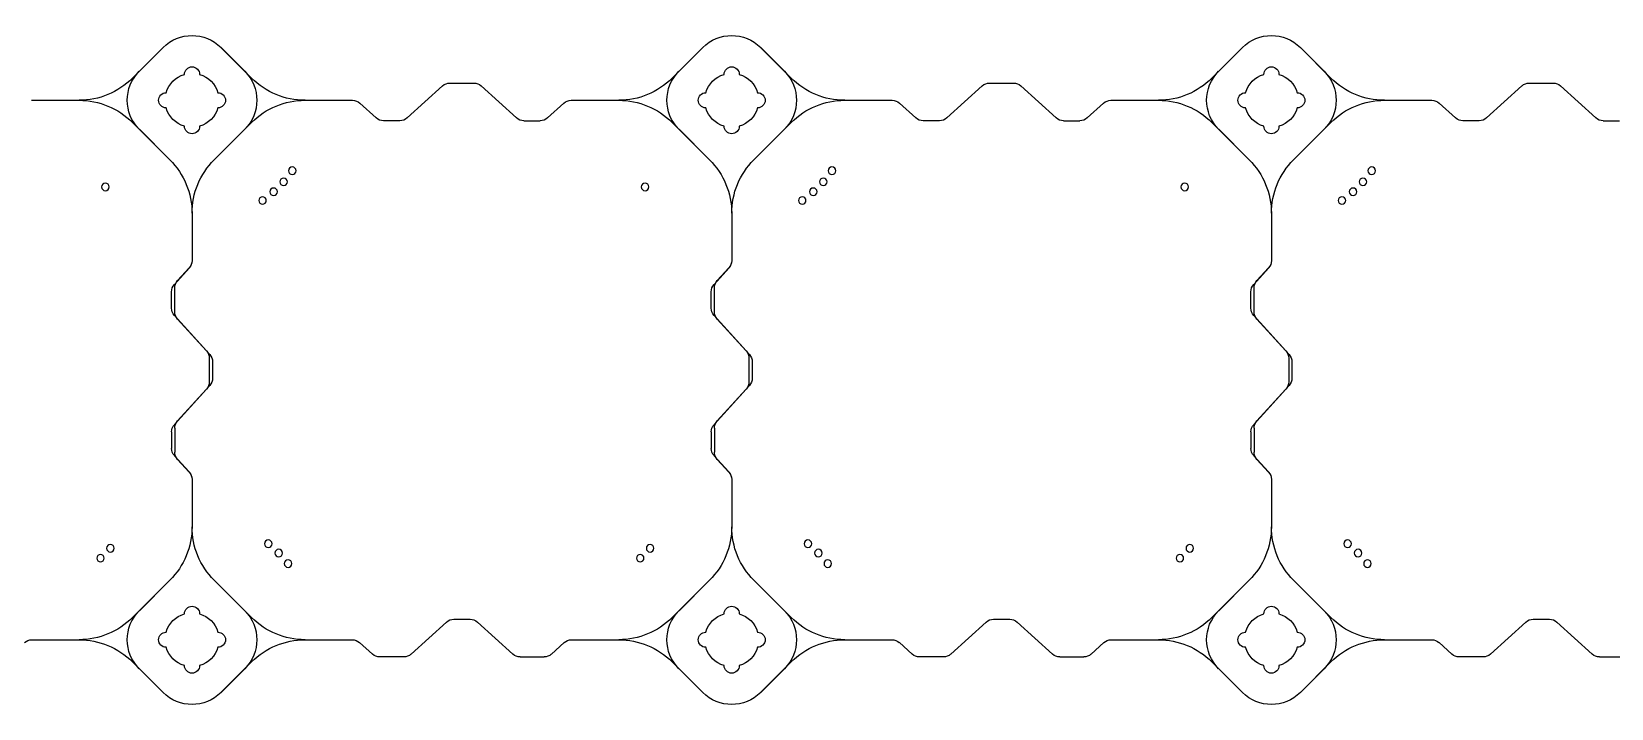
# Model space of a CAD drawing. Header units: millimetres. Extents: x -1612139 to -1260738, y 1141106 to 1536160.
# Drawn here: x -1311362 to -1309898, y 1185867 to 1186495 of the extents above; entities that cross this region are included whole.
import ezdxf

# ---------------------------------------------------------------- set-up
doc = ezdxf.new("R2010")
doc.units = ezdxf.units.MM
doc.header["$LTSCALE"] = 10
doc.layers.get('0').update_dxf_attribs({"linetype": 'CONTINUOUS'})
doc.layers.add('W-FLOAT_BOWL浮筒', color=253, linetype='CONTINUOUS')

# ---------------------------------------------------------------- blocks, each defined once
blk = doc.blocks.new('橙色')
at = {"layer": 'W-FLOAT_BOWL浮筒', "color": 30}
for p, q in [((2973.2, 548.8), (2944.8, 520.5)), ((2951.2, 526.9), (2973.1, 548.8)), ((3026.8, 548.8), (3055.2, 520.5)), ((3026.9, 548.8), (3048.8, 526.9)), ((3473.2, 548.8), (3444.8, 520.5)), ((3451.2, 526.9), (3473.1, 548.8)), ((3526.8, 548.8), (3555.2, 520.5)), ((3526.9, 548.8), (3548.8, 526.9)), ((3973.2, 548.8), (3944.8, 520.5)), ((3951.2, 526.9), (3973.1, 548.8)), ((4026.8, 548.8), (4055.2, 520.5)), ((4026.9, 548.8), (4048.8, 526.9)), ((3167.1, 513.4), (3155.3, 502.6)), ((3196.1, 516), (3173.9, 516)), ((3202.9, 513.4), (3235.6, 483.6)), ((3297.1, 513.4), (3264.4, 483.6)), ((3303.9, 516), (3326.1, 516)), ((3332.9, 513.4), (3344.7, 502.6)), ((3667.1, 513.4), (3655.3, 502.6)), ((3696.1, 516), (3673.9, 516)), ((3702.9, 513.4), (3735.6, 483.6)), ((3797.1, 513.4), (3764.4, 483.6)), ((3803.9, 516), (3826.1, 516)), ((3832.9, 513.4), (3844.7, 502.6)), ((4167.1, 513.4), (4155.3, 502.6)), ((4196.1, 516), (4173.9, 516)), ((4202.9, 513.4), (4235.6, 483.6)), ((4297.1, 513.4), (4264.4, 483.6)), ((4303.9, 516), (4326.1, 516)), ((2851.5, 500), (2895.3, 500)), ((3104.6, 500), (3148.5, 500)), ((3351.5, 500), (3395.3, 500)), ((3604.6, 500), (3648.5, 500)), ((3851.5, 500), (3895.3, 500)), ((4104.6, 500), (4148.5, 500)), ((2979.5, 444.8), (2944.8, 479.5)), ((2951.2, 473.2), (2979.5, 444.8)), ((3020.5, 444.8), (3055.2, 479.5)), ((3048.8, 473.2), (3020.5, 444.8)), ((3242.4, 481), (3257.6, 481)), ((3479.5, 444.8), (3444.8, 479.5)), ((3451.2, 473.2), (3479.5, 444.8)), ((3520.5, 444.8), (3555.2, 479.5)), ((3548.8, 473.2), (3520.5, 444.8)), ((3742.4, 481), (3757.6, 481)), ((3979.5, 444.8), (3944.8, 479.5)), ((3951.2, 473.2), (3979.5, 444.8)), ((4020.5, 444.8), (4055.2, 479.5)), ((4048.8, 473.2), (4020.5, 444.8)), ((4242.4, 481), (4257.6, 481)), ((3000, 351.3), (3000, 395.4)), ((3000, 351.5), (3000, 395.4)), ((3500, 351.3), (3500, 395.4)), ((3500, 351.5), (3500, 395.4)), ((4000, 351.3), (4000, 395.4)), ((4000, 351.5), (4000, 395.4)), ((2983.6, 329.4), (2997.4, 344.5)), ((2986.6, 332.9), (2997.4, 344.7)), ((3483.6, 329.4), (3497.4, 344.5)), ((3486.6, 332.9), (3497.4, 344.7)), ((3983.6, 329.4), (3997.4, 344.5)), ((3986.6, 332.9), (3997.4, 344.7)), ((2981, 307.4), (2981, 322.6)), ((2984, 303.9), (2984, 326.1)), ((3481, 307.4), (3481, 322.6)), ((3484, 303.9), (3484, 326.1)), ((3981, 307.4), (3981, 322.6)), ((3984, 303.9), (3984, 326.1)), ((2983.6, 300.6), (3013.4, 267.9)), ((2986.6, 297.1), (3016.4, 264.4)), ((3483.6, 300.6), (3513.4, 267.9)), ((3486.6, 297.1), (3516.4, 264.4)), ((3983.6, 300.6), (4013.4, 267.9)), ((3986.6, 297.1), (4016.4, 264.4)), ((3016, 238.9), (3016, 261.1)), ((3019, 242.4), (3019, 257.6)), ((3516, 238.9), (3516, 261.1)), ((3519, 242.4), (3519, 257.6)), ((4016, 238.9), (4016, 261.1)), ((4019, 242.4), (4019, 257.6)), ((2986.6, 202.9), (3016.4, 235.6)), ((3486.6, 202.9), (3516.4, 235.6)), ((3986.6, 202.9), (4016.4, 235.6)), ((2983.6, 199.4), (3013.4, 232.1)), ((3483.6, 199.4), (3513.4, 232.1)), ((3983.6, 199.4), (4013.4, 232.1)), ((2981, 192.6), (2981, 177.4)), ((2984, 196.1), (2984, 173.9)), ((3481, 192.6), (3481, 177.4)), ((3484, 196.1), (3484, 173.9)), ((3981, 192.6), (3981, 177.4)), ((3984, 196.1), (3984, 173.9)), ((2983.6, 170.6), (2997.4, 155.5)), ((2986.6, 167.1), (2997.4, 155.3)), ((3483.6, 170.6), (3497.4, 155.5)), ((3486.6, 167.1), (3497.4, 155.3)), ((3983.6, 170.6), (3997.4, 155.5)), ((3986.6, 167.1), (3997.4, 155.3)), ((3000, 104.7), (3000, 148.7)), ((3000, 104.7), (3000, 148.5)), ((3500, 104.7), (3500, 148.7)), ((3500, 104.7), (3500, 148.5)), ((4000, 104.7), (4000, 148.7)), ((4000, 104.7), (4000, 148.5)), ((2944.8, 20.5), (2979.5, 55.2)), ((2951.2, 26.8), (2979.5, 55.2)), ((3048.8, 26.8), (3020.5, 55.2)), ((3055.2, 20.5), (3020.5, 55.2)), ((3444.8, 20.5), (3479.5, 55.2)), ((3451.2, 26.8), (3479.5, 55.2)), ((3548.8, 26.8), (3520.5, 55.2)), ((3555.2, 20.5), (3520.5, 55.2)), ((3944.8, 20.5), (3979.5, 55.2)), ((3951.2, 26.8), (3979.5, 55.2)), ((4048.8, 26.8), (4020.5, 55.2)), ((4055.2, 20.5), (4020.5, 55.2)), ((3170.6, 16.4), (3155.5, 2.6)), ((3192.6, 19), (3177.4, 19)), ((3199.4, 16.4), (3232.1, -13.4)), ((3300.6, 16.4), (3267.9, -13.4)), ((3307.4, 19), (3322.6, 19)), ((3329.4, 16.4), (3344.5, 2.6)), ((3670.6, 16.4), (3655.5, 2.6)), ((3692.6, 19), (3677.4, 19)), ((3699.4, 16.4), (3732.1, -13.4)), ((3800.6, 16.4), (3767.9, -13.4)), ((3807.4, 19), (3822.6, 19)), ((3829.4, 16.4), (3844.5, 2.6)), ((4170.6, 16.4), (4155.5, 2.6)), ((4192.6, 19), (4177.4, 19)), ((4199.4, 16.4), (4232.1, -13.4)), ((4300.6, 16.4), (4267.9, -13.4)), ((4307.4, 19), (4322.6, 19)), ((2851.3, 0), (2895.3, 0)), ((3104.6, 0), (3148.7, 0)), ((3351.3, 0), (3395.3, 0)), ((3604.6, 0), (3648.7, 0)), ((3851.3, 0), (3895.3, 0)), ((4104.6, 0), (4148.7, 0)), ((2973.2, -48.8), (2944.8, -20.5)), ((2973.1, -48.8), (2951.2, -26.9)), ((3026.8, -48.8), (3055.2, -20.5)), ((3048.8, -26.9), (3026.9, -48.8)), ((3238.9, -16), (3261.1, -16)), ((3473.2, -48.8), (3444.8, -20.5)), ((3473.1, -48.8), (3451.2, -26.9)), ((3526.8, -48.8), (3555.2, -20.5)), ((3548.8, -26.9), (3526.9, -48.8)), ((3738.9, -16), (3761.1, -16)), ((3973.2, -48.8), (3944.8, -20.5)), ((3973.1, -48.8), (3951.2, -26.9)), ((4026.8, -48.8), (4055.2, -20.5)), ((4048.8, -26.9), (4026.9, -48.8)), ((4238.9, -16), (4261.1, -16))]:
    blk.add_line(p, q, dxfattribs=at)
for centre in [(2915.2, 424.4), (3089, 429.4), (3415.2, 424.4), (3589, 429.4), (3915.2, 424.4), (4089, 429.4), (2924.4, 415.2), (3070.6, 411), (3080.3, 419.7), (3424.4, 415.2), (3570.6, 411), (3580.3, 419.7), (3924.4, 415.2), (4070.6, 411), (4080.3, 419.7), (3065.3, 92.9), (3075.6, 84.8), (3565.3, 92.9), (3575.6, 84.8), (4065.3, 92.9), (4075.6, 84.8), (2919.7, 80.3), (3084.8, 75.6), (3419.7, 80.3), (3584.8, 75.6), (3919.7, 80.3), (4084.8, 75.6), (3092.9, 65.3), (3592.9, 65.3), (4092.9, 65.3)]:
    blk.add_circle(centre, 3.5, dxfattribs=at)
for centre, radius, start, end in [((3000, 522), 38, 45, 135), ((3000, 522), 38, 45, 135), ((3500, 522), 38, 45, 135), ((3500, 522), 38, 45, 135), ((4000, 522), 38, 45, 135), ((4000, 522), 38, 45, 135), ((3000, 524), 7, 0, 180), ((3000, 524), 7, 0, 180), ((3500, 524), 7, 0, 180), ((3500, 524), 7, 0, 180), ((4000, 524), 7, 0, 180), ((4000, 524), 7, 0, 180), ((2895.3, 570), 70, 270, 315), ((2978, 500), 38, 135, 225), ((3000, 500), 25, 106.2602, 163.7398), ((3000, 500), 25, 106.2602, 163.7398), ((3000, 500), 25, 16.2602, 73.7398), ((3000, 500), 25, 16.2602, 73.7398), ((3022, 500), 38, 315, 45), ((3104.7, 570), 70, 225, 270), ((3173.9, 506), 10, 90, 132.2737), ((3196.1, 506), 10, 47.7263, 90), ((3303.9, 506), 10, 90, 132.2737), ((3326.1, 506), 10, 47.7263, 90), ((3395.3, 570), 70, 270, 315), ((3478, 500), 38, 135, 225), ((3500, 500), 25, 106.2602, 163.7398), ((3500, 500), 25, 106.2602, 163.7398), ((3500, 500), 25, 16.2602, 73.7398), ((3500, 500), 25, 16.2602, 73.7398), ((3522, 500), 38, 315, 45), ((3604.7, 570), 70, 225, 270), ((3673.9, 506), 10, 90, 132.2737), ((3696.1, 506), 10, 47.7263, 90), ((3803.9, 506), 10, 90, 132.2737), ((3826.1, 506), 10, 47.7263, 90), ((3895.3, 570), 70, 270, 315), ((3978, 500), 38, 135, 225), ((4000, 500), 25, 106.2602, 163.7398), ((4000, 500), 25, 106.2602, 163.7398), ((4000, 500), 25, 16.2602, 73.7398), ((4000, 500), 25, 16.2602, 73.7398), ((4022, 500), 38, 315, 45), ((4104.7, 570), 70, 225, 270), ((4173.9, 506), 10, 90, 132.2737), ((4196.1, 506), 10, 47.7263, 90), ((4303.9, 506), 10, 90, 132.2737), ((2851.5, 510), 10, 227.7263, 270), ((2895.3, 430), 70, 45, 90), ((2976, 500), 7, 90, 270), ((2976, 500), 7, 90, 270), ((3024, 500), 7, 270, 90), ((3024, 500), 7, 270, 90), ((3104.7, 430), 70, 90, 135), ((3148.5, 510), 10, 270, 312.2737), ((3351.5, 510), 10, 227.7263, 270), ((3395.3, 430), 70, 45, 90), ((3476, 500), 7, 90, 270), ((3476, 500), 7, 90, 270), ((3524, 500), 7, 270, 90), ((3524, 500), 7, 270, 90), ((3604.7, 430), 70, 90, 135), ((3648.5, 510), 10, 270, 312.2737), ((3851.5, 510), 10, 227.7263, 270), ((3895.3, 430), 70, 45, 90), ((3976, 500), 7, 90, 270), ((3976, 500), 7, 90, 270), ((4024, 500), 7, 270, 90), ((4024, 500), 7, 270, 90), ((4104.7, 430), 70, 90, 135), ((4148.5, 510), 10, 270, 312.2737), ((3000, 500), 25, 196.2602, 253.7398), ((3000, 500), 25, 196.2602, 253.7398), ((3000, 500), 25, 286.2602, 343.7398), ((3000, 500), 25, 286.2602, 343.7398), ((3242.4, 491), 10, 227.7263, 270), ((3257.6, 491), 10, 270, 312.2737), ((3500, 500), 25, 196.2602, 253.7398), ((3500, 500), 25, 196.2602, 253.7398), ((3500, 500), 25, 286.2602, 343.7398), ((3500, 500), 25, 286.2602, 343.7398), ((3742.4, 491), 10, 227.7263, 270), ((3757.6, 491), 10, 270, 312.2737), ((4000, 500), 25, 196.2602, 253.7398), ((4000, 500), 25, 196.2602, 253.7398), ((4000, 500), 25, 286.2602, 343.7398), ((4000, 500), 25, 286.2602, 343.7398), ((4242.4, 491), 10, 227.7263, 270), ((4257.6, 491), 10, 270, 312.2737), ((3000, 476), 7, 180, 0), ((3000, 476), 7, 180, 0), ((3500, 476), 7, 180, 0), ((3500, 476), 7, 180, 0), ((4000, 476), 7, 180, 0), ((4000, 476), 7, 180, 0), ((2930, 395.3), 70, 0, 45), ((2930, 395.3), 70, 0, 45), ((3070, 395.3), 70, 135, 180), ((3070, 395.3), 70, 135, 180), ((3430, 395.3), 70, 0, 45), ((3430, 395.3), 70, 0, 45), ((3570, 395.3), 70, 135, 180), ((3570, 395.3), 70, 135, 180), ((3930, 395.3), 70, 0, 45), ((3930, 395.3), 70, 0, 45), ((4070, 395.3), 70, 135, 180), ((4070, 395.3), 70, 135, 180), ((2990, 351.5), 10, 317.7263, 0), ((3490, 351.5), 10, 317.7263, 0), ((3990, 351.5), 10, 317.7263, 0), ((2990, 351.3), 10, 317.7263, 0), ((3490, 351.3), 10, 317.7263, 0), ((3990, 351.3), 10, 317.7263, 0), ((2991, 322.6), 10, 137.7263, 180), ((2994, 326.1), 10, 137.7263, 180), ((3491, 322.6), 10, 137.7263, 180), ((3494, 326.1), 10, 137.7263, 180), ((3991, 322.6), 10, 137.7263, 180), ((3994, 326.1), 10, 137.7263, 180), ((2991, 307.4), 10, 180, 222.2737), ((3491, 307.4), 10, 180, 222.2737), ((3991, 307.4), 10, 180, 222.2737), ((2994, 303.9), 10, 180, 222.2737), ((3494, 303.9), 10, 180, 222.2737), ((3994, 303.9), 10, 180, 222.2737), ((3006, 261.1), 10, 0, 42.2737), ((3009, 257.6), 10, 0, 42.2737), ((3506, 261.1), 10, 0, 42.2737), ((3509, 257.6), 10, 0, 42.2737), ((4006, 261.1), 10, 0, 42.2737), ((4009, 257.6), 10, 0, 42.2737), ((3006, 238.9), 10, 317.7263, 0), ((3009, 242.4), 10, 317.7263, 0), ((3506, 238.9), 10, 317.7263, 0), ((3509, 242.4), 10, 317.7263, 0), ((4006, 238.9), 10, 317.7263, 0), ((4009, 242.4), 10, 317.7263, 0), ((2991, 192.6), 10, 137.7263, 180), ((2994, 196.1), 10, 137.7263, 180), ((3491, 192.6), 10, 137.7263, 180), ((3494, 196.1), 10, 137.7263, 180), ((3991, 192.6), 10, 137.7263, 180), ((3994, 196.1), 10, 137.7263, 180), ((2991, 177.4), 10, 180, 222.2737), ((3491, 177.4), 10, 180, 222.2737), ((3991, 177.4), 10, 180, 222.2737), ((2994, 173.9), 10, 180, 222.2737), ((3494, 173.9), 10, 180, 222.2737), ((3994, 173.9), 10, 180, 222.2737), ((2990, 148.7), 10, 0, 42.2737), ((2990, 148.5), 10, 0, 42.2737), ((3490, 148.7), 10, 0, 42.2737), ((3490, 148.5), 10, 0, 42.2737), ((3990, 148.7), 10, 0, 42.2737), ((3990, 148.5), 10, 0, 42.2737), ((2930, 104.7), 70, 315, 0), ((2930, 104.7), 70, 315, 0), ((3070, 104.7), 70, 180, 225), ((3070, 104.7), 70, 180, 225), ((3430, 104.7), 70, 315, 0), ((3430, 104.7), 70, 315, 0), ((3570, 104.7), 70, 180, 225), ((3570, 104.7), 70, 180, 225), ((3930, 104.7), 70, 315, 0), ((3930, 104.7), 70, 315, 0), ((4070, 104.7), 70, 180, 225), ((4070, 104.7), 70, 180, 225), ((3000, 24), 7, 0, 180), ((3000, 24), 7, 0, 180), ((3500, 24), 7, 0, 180), ((3500, 24), 7, 0, 180), ((4000, 24), 7, 0, 180), ((4000, 24), 7, 0, 180), ((2895.3, 70), 70, 270, 315), ((2978, 0), 38, 135, 225), ((3000, 0), 25, 106.2602, 163.7398), ((3000, 0), 25, 106.2602, 163.7398), ((3000, 0), 25, 16.2602, 73.7398), ((3000, 0), 25, 16.2602, 73.7398), ((3022, 0), 38, 315, 45), ((3104.7, 70), 70, 225, 270), ((3177.4, 9), 10, 90, 132.2737), ((3192.6, 9), 10, 47.7263, 90), ((3307.4, 9), 10, 90, 132.2737), ((3322.6, 9), 10, 47.7263, 90), ((3395.3, 70), 70, 270, 315), ((3478, 0), 38, 135, 225), ((3500, 0), 25, 106.2602, 163.7398), ((3500, 0), 25, 106.2602, 163.7398), ((3500, 0), 25, 16.2602, 73.7398), ((3500, 0), 25, 16.2602, 73.7398), ((3522, 0), 38, 315, 45), ((3604.7, 70), 70, 225, 270), ((3677.4, 9), 10, 90, 132.2737), ((3692.6, 9), 10, 47.7263, 90), ((3807.4, 9), 10, 90, 132.2737), ((3822.6, 9), 10, 47.7263, 90), ((3895.3, 70), 70, 270, 315), ((3978, 0), 38, 135, 225), ((4000, 0), 25, 106.2602, 163.7398), ((4000, 0), 25, 106.2602, 163.7398), ((4000, 0), 25, 16.2602, 73.7398), ((4000, 0), 25, 16.2602, 73.7398), ((4022, 0), 38, 315, 45), ((4104.7, 70), 70, 225, 270), ((4177.4, 9), 10, 90, 132.2737), ((4192.6, 9), 10, 47.7263, 90), ((4307.4, 9), 10, 90, 132.2737), ((2895.3, -70), 70, 45, 90), ((2976, 0), 7, 90, 270), ((2976, 0), 7, 90, 270), ((3024, 0), 7, 270, 90), ((3024, 0), 7, 270, 90), ((3104.7, -70), 70, 90, 135), ((3148.7, 10), 10, 270, 312.2737), ((3351.3, 10), 10, 227.7263, 270), ((3395.3, -70), 70, 45, 90), ((3476, 0), 7, 90, 270), ((3476, 0), 7, 90, 270), ((3524, 0), 7, 270, 90), ((3524, 0), 7, 270, 90), ((3604.7, -70), 70, 90, 135), ((3648.7, 10), 10, 270, 312.2737), ((3851.3, 10), 10, 227.7263, 270), ((3895.3, -70), 70, 45, 90), ((3976, 0), 7, 90, 270), ((3976, 0), 7, 90, 270), ((4024, 0), 7, 270, 90), ((4024, 0), 7, 270, 90), ((4104.7, -70), 70, 90, 135), ((4148.7, 10), 10, 270, 312.2737), ((3000, 0), 25, 196.2602, 253.7398), ((3000, 0), 25, 196.2602, 253.7398), ((3000, 0), 25, 286.2602, 343.7398), ((3000, 0), 25, 286.2602, 343.7398), ((3238.9, -6), 10, 227.7263, 270), ((3261.1, -6), 10, 270, 312.2737), ((3500, 0), 25, 196.2602, 253.7398), ((3500, 0), 25, 196.2602, 253.7398), ((3500, 0), 25, 286.2602, 343.7398), ((3500, 0), 25, 286.2602, 343.7398), ((3738.9, -6), 10, 227.7263, 270), ((3761.1, -6), 10, 270, 312.2737), ((4000, 0), 25, 196.2602, 253.7398), ((4000, 0), 25, 196.2602, 253.7398), ((4000, 0), 25, 286.2602, 343.7398), ((4000, 0), 25, 286.2602, 343.7398), ((4238.9, -6), 10, 227.7263, 270), ((4261.1, -6), 10, 270, 312.2737), ((3000, -24), 7, 180, 0), ((3000, -24), 7, 180, 0), ((3500, -24), 7, 180, 0), ((3500, -24), 7, 180, 0), ((4000, -24), 7, 180, 0), ((4000, -24), 7, 180, 0), ((3000, -22), 38, 225, 315), ((3000, -22), 38, 225, 315), ((3500, -22), 38, 225, 315), ((3500, -22), 38, 225, 315), ((4000, -22), 38, 225, 315), ((4000, -22), 38, 225, 315)]:
    blk.add_arc(centre, radius, start, end, dxfattribs=at)

msp = doc.modelspace()

# ---------------------------------------------------------------- block references
at = {"xscale": -1, "rotation": 180}
msp.add_blockref('橙色', (-1314213.3, 1186431), dxfattribs=at)

doc.saveas('drawing.dxf')
